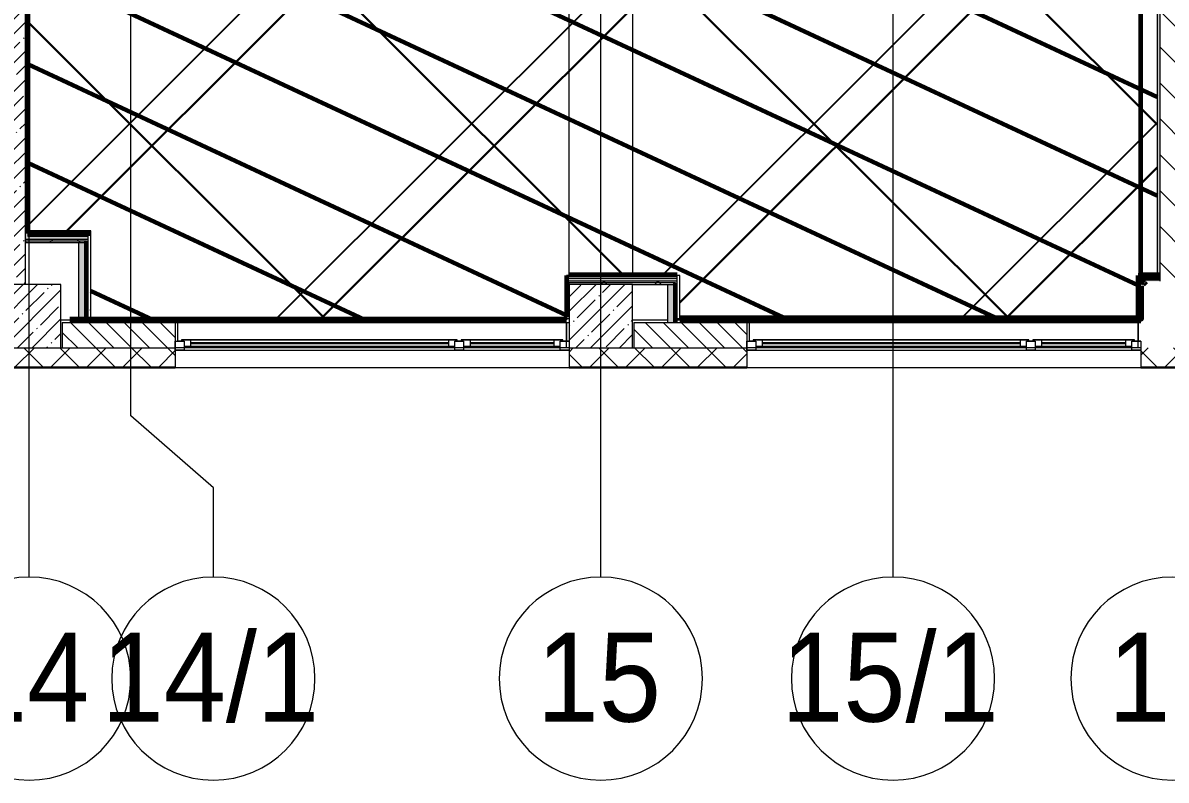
# Model space of a CAD drawing. Header units: millimetres. Extents: x -164500 to 426394, y -51911 to 102118.
# Drawn here: x 196382 to 205382, y -3507 to 2460 of the extents above; entities that cross this region are included whole.
import ezdxf

# ---------------------------------------------------------------- set-up
doc = ezdxf.new("R2010")
doc.units = ezdxf.units.MM
for name, color, linetype, lineweight in [('0) шлифовка', 5, 'Continuous', 60), ('1.4) Плинтус ПЛ-4', 6, 'Continuous', 60), ('5.3) Л-7 Линолеум 4 вып', 230, 'Continuous', 30), ('7.7) Плинтус', 222, 'Continuous', 90), ('A-FLOR', 7, 'Continuous', 9), ('A-GLAZ', 7, 'Continuous', 9), ('A-GLAZ-1', 7, 'Continuous', 5), ('A-WALL', 7, 'Continuous', 5), ('I-WALL', 7, 'Continuous', 5), ('S-COLS', 7, 'Continuous', 9), ('S-COLS-1', 7, 'Continuous', 5), ('Оси', 7, 'Continuous', 9), ('Оси-1', 7, 'Continuous', 20)]:
    doc.layers.add(name, color=color, linetype=linetype, lineweight=lineweight)
for name, color, linetype in [('2) защита вин плитк', 6, 'Continuous'), ('3.1) Наливной пол', 3, 'Continuous'), ('3.2.3) Нал-ой пол 4 вып', 3, 'Continuous')]:
    doc.layers.add(name, color=color, linetype=linetype)
doc.layers.add('A-WALL-1', color=9, linetype='Continuous', lineweight=5, true_color=0x808080)
doc.layers.add('A-WALL-FNSH-1', color=9, linetype='Continuous', lineweight=5, true_color=0x808080)
doc.styles.add('Arial', font='arial.ttf', dxfattribs={"width": 0.9, "height": 700})
pattern_1 = [(135, (148772.12, -0.94), (-70.71068, -70.71068), [])]
pattern_2 = [(0, (148772.123, -0.94), (243.84, 60.96), [20.117, -162.763, 20.117, -162.763, -975.36]), (0, (148772.123, -0.94), (243.84, 60.96), [-365.76, 20.117, -345.643, 20.117, -162.763, -426.72]), (0, (148772.123, -0.94), (243.84, 60.96), [-914.4, 20.117, -101.803, 20.117, -284.683]), (120, (148863.563, 29.54), (-174.71291, 180.691634), [20.117, -162.763, 20.117, -162.763, -975.36]), (120, (148863.563, 29.54), (-174.71291, 180.691634), [-365.76, 20.117, -345.643, 20.117, -162.763, -426.72]), (120, (148863.563, 29.54), (-174.71291, 180.691634), [-914.4, 20.117, -101.803, 20.117, -284.683]), (240, (148894.043, 151.46), (-69.12709, -241.651634), [20.117, -162.763, 20.117, -162.763, -975.36]), (240, (148894.043, 151.46), (-69.12709, -241.651634), [-365.76, 20.117, -345.643, 20.117, -162.763, -426.72]), (240, (148894.043, 151.46), (-69.12709, -241.651634), [-914.4, 20.117, -101.803, 20.117, -284.683])]
pattern_3 = [(45, (148772.12, -0.94), (-212.132, 212.132), []), (135, (148772.12, -0.94), (-212.132, -212.132), [])]
pattern_4 = [(45, (148903.1, 14959), (-1347.04, 1347.04), [])]

# ---------------------------------------------------------------- blocks, each defined once
blk = doc.blocks.new('BSC_Колонна _Прямоугольная - 500х500-V287-Объем проектирования 2 этажа')
at = {"layer": 'S-COLS-1'}
h = blk.add_hatch(dxfattribs=at)
h.set_pattern_fill('FP_13', color=256, style=0, pattern_type=2)
h.set_pattern_definition([(45, (-47660, -150), (-114.04925, 114.04925), []), (45, (-47545.95, -150), (-114.04925, 114.04925), [201.613, -40.323, 6.706, -33.617])])
h.paths.add_polyline_path([(250, -250), (250, 250), (-250, 250), (-250, -250), (152.6, -250)])
for p, q in [((250, 250), (-250, 250)), ((-250, 250), (-250, -250)), ((250, -250), (250, 250)), ((-250, -250), (250, -250))]:
    blk.add_line(p, q, dxfattribs=at)
blk = doc.blocks.new('BSC_Колонна _Прямоугольная - 500х500-V288-Объем проектирования 2 этажа')
at = {"layer": 'S-COLS-1'}
h = blk.add_hatch(dxfattribs=at)
h.set_pattern_fill('FP_14', color=256, style=0, pattern_type=2)
h.set_pattern_definition([(45, (-52160, -150), (-114.04925, 114.04925), []), (45, (-52045.95, -150), (-114.04925, 114.04925), [201.613, -40.323, 6.706, -33.617])])
h.paths.add_polyline_path([(-11, -250), (250, -250), (250, 250), (-250, 250), (-250, -250)])
for p, q in [((250, 250), (-250, 250)), ((-250, 250), (-250, -250)), ((250, -250), (250, 250)), ((-250, -250), (250, -250))]:
    blk.add_line(p, q, dxfattribs=at)
blk = doc.blocks.new('120_Окно_СКБ_2Ст - 120_Окно_СКБ_2Ст 3100х2500 _мал_ створка слева-2_-V320-Объем проектирования 2 этажа')
at = {"layer": 'A-GLAZ'}
for p, q in [((-1550, -127), (-1550, -57)), ((-1550, -57), (-1480, -57)), ((-1480, -57), (-1480, -127)), ((-720, -87), (-1480, -87)), ((-1480, -87), (-1480, -127)), ((-1430, -137), (-1430, -87)), ((-770, -137), (-770, -87)), ((-720, -127), (-720, -57)), ((-720, -57), (-650, -57)), ((-720, -127), (-720, -87)), ((-650, -57), (-650, -127)), ((1480, -87), (-650, -87)), ((-650, -87), (-650, -127)), ((-600, -137), (-600, -87)), ((1430, -137), (1430, -87)), ((1480, -127), (1480, -57)), ((1480, -57), (1550, -57)), ((1480, -127), (1480, -87)), ((1550, -57), (1550, -127)), ((-1480, -127), (-1550, -127)), ((-1480, -127), (-1500, -127)), ((-1500, -127), (-1500, -137)), ((-1500, -137), (-700, -137)), ((-700, -137), (-1500, -137)), ((-650, -127), (-720, -127)), ((-700, -127), (-720, -127)), ((-700, -137), (-700, -127)), ((-650, -127), (-670, -127)), ((-670, -127), (-670, -137)), ((-670, -137), (1500, -137)), ((1500, -137), (-670, -137)), ((1550, -127), (1480, -127)), ((1500, -127), (1480, -127)), ((1500, -137), (1500, -127))]:
    blk.add_line(p, q, dxfattribs=at)
at = {"layer": 'A-GLAZ-1'}
for p, q in [((1550, -57), (-1550, -57)), ((-1550, -127), (-1500, -127)), ((-1430, -107), (-770, -107)), ((-770, -117), (-1430, -117)), ((-700, -127), (-670, -127)), ((-600, -107), (1430, -107)), ((1430, -117), (-600, -117)), ((1500, -127), (1530, -127))]:
    blk.add_line(p, q, dxfattribs=at)
blk = doc.blocks.new('120_Окно_СКБ_2Ст - 120_Окно_СКБ_2Ст 3100х2500 _мал_ створка слева-2_-V321-Объем проектирования 2 этажа')
at = {"layer": 'A-GLAZ'}
for p, q in [((-1550, -127), (-1550, -57)), ((-1550, -57), (-1480, -57)), ((-1480, -57), (-1480, -127)), ((-720, -87), (-1480, -87)), ((-1480, -87), (-1480, -127)), ((-1430, -137), (-1430, -87)), ((-770, -137), (-770, -87)), ((-720, -127), (-720, -57)), ((-720, -57), (-650, -57)), ((-720, -127), (-720, -87)), ((-650, -57), (-650, -127)), ((1480, -87), (-650, -87)), ((-650, -87), (-650, -127)), ((-600, -137), (-600, -87)), ((1430, -137), (1430, -87)), ((1480, -127), (1480, -57)), ((1480, -57), (1550, -57)), ((1480, -127), (1480, -87)), ((1550, -57), (1550, -127)), ((-1480, -127), (-1550, -127)), ((-1480, -127), (-1500, -127)), ((-1500, -127), (-1500, -137)), ((-1500, -137), (-700, -137)), ((-700, -137), (-1500, -137)), ((-650, -127), (-720, -127)), ((-700, -127), (-720, -127)), ((-700, -137), (-700, -127)), ((-650, -127), (-670, -127)), ((-670, -127), (-670, -137)), ((-670, -137), (1500, -137)), ((1500, -137), (-670, -137)), ((1550, -127), (1480, -127)), ((1500, -127), (1480, -127)), ((1500, -137), (1500, -127))]:
    blk.add_line(p, q, dxfattribs=at)
at = {"layer": 'A-GLAZ-1'}
for p, q in [((1550, -57), (-1550, -57)), ((-1550, -127), (-1500, -127)), ((-1430, -107), (-770, -107)), ((-770, -117), (-1430, -117)), ((-700, -127), (-670, -127)), ((-600, -107), (1430, -107)), ((1430, -117), (-600, -117)), ((1500, -127), (1530, -127))]:
    blk.add_line(p, q, dxfattribs=at)
blk = doc.blocks.new('Ось сетки - D8-29747960-Объем проектирования 2 этажа')
at = {"layer": 'Оси-1'}
for start, end in [(360, 180), (180, 360)]:
    blk.add_arc((0, 0), 4, start, end, dxfattribs=at)

msp = doc.modelspace()

# ---------------------------------------------------------------- hatches: boundary and pattern name
at = {"layer": '0) шлифовка', "true_color": 0x2776bb}
h = msp.add_hatch(dxfattribs=at)
h.set_pattern_fill('ANSI31', color=152, scale=222, angle=110)
h.set_pattern_definition([(155, (148903.1, 14959), (-297.8825, -638.811), [])])
h.paths.add_polyline_path([(205311.123, 7049), (203981.123, 7049), (203973.623, 7049), (203973.623, 7050), (203973.623, 7652), (202490.123, 7652), (202490.123, 7050), (202490.123, 7049), (200661.123, 7049), (200661.123, 7679), (199702.123, 7679), (196703.123, 7679), (196703.123, 7379), (196423.123, 7379), (196423.123, 805), (196917.214, 805), (196917.214, 121), (200661.123, 121), (200661.123, 420.5), (200661.123, 471), (201553.123, 471), (201553.123, 121), (205161.123, 121), (205161.123, 471), (205182.123, 475), (205311.123, 475)])
at = {"layer": '1.4) Плинтус ПЛ-4'}
msp.add_hatch(color=256, dxfattribs=at).paths.add_polyline_path([(205183.916, 424.059), (205332.123, 424.059), (205332.123, 469.059), (205312.123, 470.059), (205312.123, 474.059), (205182.123, 474.059), (205183.909, 424.059)])
h = msp.add_hatch(dxfattribs=at)
h.set_pattern_fill('FP_191', color=256, style=0, pattern_type=2)
h.set_pattern_definition(pattern_2)
h.paths.add_polyline_path([(205182.123, 129.059), (205182.123, 449.059), (205162.123, 449.059), (205162.123, 129.059)])
h = msp.add_hatch(dxfattribs=at)
h.set_pattern_fill('FP_192', color=256, style=0, pattern_type=2)
h.set_pattern_definition(pattern_3)
h.paths.add_polyline_path([(205182.123, 411.559), (205332.123, 411.559), (205332.123, 424.059), (205182.123, 424.059)])
h = msp.add_hatch(dxfattribs=at)
h.set_pattern_fill('FP_192', color=256, style=0, pattern_type=2)
h.set_pattern_definition(pattern_3)
h.paths.add_polyline_path([(205312.123, 399.059), (205332.123, 399.059), (205332.123, 411.559), (205182.123, 411.559), (205182.123, 399.061), (205257.486, 399.059)])
at = {"layer": '2) защита вин плитк'}
h = msp.add_hatch(dxfattribs=at)
h.set_pattern_fill('ANSI31', color=256, scale=600)
h.set_pattern_definition(pattern_4)
h.paths.add_polyline_path([(205311.123, 7049), (203981.123, 7049), (203973.623, 7049), (203973.623, 7050), (203973.623, 7652), (202490.123, 7652), (202490.123, 7050), (202490.123, 7049), (200661.123, 7049), (200661.123, 7679), (199702.123, 7679), (196703.123, 7679), (196703.123, 7379), (196423.123, 7379), (196423.123, 805), (196917.214, 805), (196917.214, 121), (200661.123, 121), (200661.123, 420.5), (200661.123, 471), (201553.123, 471), (201553.123, 121), (205161.123, 121), (205161.123, 471), (205182.123, 475), (205311.123, 475)])
at = {"layer": '3.1) Наливной пол'}
h = msp.add_hatch(dxfattribs=at)
h.set_pattern_fill('ANSI31', color=256, scale=600)
h.set_pattern_definition([(45, (148903.1, 28781), (-1347.04, 1347.04), [])])
h.paths.add_polyline_path([(205311.123, 7047.008), (203981.123, 7047.008), (203973.623, 7047.008), (203973.623, 7048.008), (203973.623, 7650.008), (202490.123, 7650.008), (202490.123, 7048.008), (202490.123, 7047.008), (200661.123, 7047.008), (200661.123, 7677.008), (199702.123, 7677.008), (196703.123, 7677.008), (196703.123, 7377.008), (196423.123, 7377.008), (196423.123, 803.008), (196917.214, 803.008), (196917.214, 119.008), (200661.123, 119.008), (200661.123, 418.508), (200661.123, 469.008), (201553.123, 469.008), (201553.123, 119.008), (205161.123, 119.008), (205161.123, 469.008), (205182.123, 473.008), (205311.123, 473.008)])
at = {"layer": '3.2.3) Нал-ой пол 4 вып'}
h = msp.add_hatch(dxfattribs=at)
h.set_pattern_fill('ANSI31', color=256, scale=600)
h.set_pattern_definition(pattern_4)
h.paths.add_polyline_path([(205311.123, 7049), (203981.123, 7049), (203973.623, 7049), (203973.623, 7050), (203973.623, 7652), (202490.123, 7652), (202490.123, 7050), (202490.123, 7049), (200661.123, 7049), (200661.123, 7679), (199702.123, 7679), (196703.123, 7679), (196703.123, 7379), (196423.123, 7379), (196423.123, 805), (196917.214, 805), (196917.214, 121), (200661.123, 121), (200661.123, 420.5), (200661.123, 471), (201553.123, 471), (201553.123, 121), (205161.123, 121), (205161.123, 471), (205182.123, 475), (205311.123, 475)])
at = {"layer": '5.3) Л-7 Линолеум 4 вып'}
h = msp.add_hatch(dxfattribs=at)
h.set_pattern_fill('ANSI37', color=256, scale=600)
h.set_pattern_definition([(45, (148903.1, 14959), (-1347.04, 1347.04), []), (135, (148903.1, 14959), (-1347.04, -1347.04), [])])
h.paths.add_polyline_path([(205311.123, 7049), (203981.123, 7049), (203973.623, 7049), (203973.623, 7050), (203973.623, 7652), (202490.123, 7652), (202490.123, 7050), (202490.123, 7049), (200661.123, 7049), (200661.123, 7679), (199702.123, 7679), (196703.123, 7679), (196703.123, 7379), (196423.123, 7379), (196423.123, 805), (196917.214, 805), (196917.214, 121), (200661.123, 121), (200661.123, 420.5), (200661.123, 471), (201553.123, 471), (201553.123, 121), (205161.123, 121), (205161.123, 471), (205182.123, 475), (205311.123, 475)])
at = {"layer": 'A-WALL'}
h = msp.add_hatch(dxfattribs=at)
h.set_pattern_fill('FP_2', color=256, style=0, pattern_type=2)
h.set_pattern_definition(pattern_1)
h.paths.add_polyline_path([(197582.123, -100.941), (197582.123, 99.059), (196692.123, 97.862), (196692.123, -100.941), (197307.408, -100.941)])
h = msp.add_hatch(dxfattribs=at)
h.set_pattern_fill('FP_2', color=256, style=0, pattern_type=2)
h.set_pattern_definition(pattern_1)
h.paths.add_polyline_path([(201643.814, -100.941), (202082.123, -100.941), (202082.123, 99.059), (201192.123, 99.059), (201192.123, -100.941)])
h = msp.add_hatch(dxfattribs=at)
h.set_pattern_fill('FP_24', color=256, style=0, pattern_type=2)
h.set_pattern_definition([(45, (148772.12, -0.94), (-141.42136, 141.42136), []), (135, (148772.12, -0.94), (-141.42136, -141.42136), [])])
h.paths.add_polyline_path([(224252.123, -250.941), (224472.123, -250.941), (224472.123, -100.941), (220332.123, -100.941), (220332.123, -250.941), (224048.58, -250.941)])
h.paths.add_polyline_path([(216098.502, -250.941), (219432.123, -250.941), (219432.123, -100.941), (215832.123, -100.941), (215832.123, -250.941)])
h.paths.add_polyline_path([(214182.123, -250.941), (214932.123, -250.941), (214932.123, -100.941), (213932.123, -100.941), (213932.123, -250.941)])
h.paths.add_polyline_path([(210182.123, -250.941), (210832.123, -250.941), (210832.123, -100.941), (209682.123, -100.941), (209682.123, -250.941)])
h.paths.add_polyline_path([(207582.123, -250.941), (207582.123, -100.941), (206832.123, -100.941), (206832.123, -250.941), (207425.689, -250.941)])
h.paths.add_polyline_path([(205182.123, -250.941), (205932.123, -250.941), (205932.123, -100.941), (205182.123, -100.941), (205182.123, -118.941)])
h.paths.add_polyline_path([(200682.123, -250.941), (202082.123, -250.941), (202082.123, -100.941), (200682.123, -100.941)])
h.paths.add_polyline_path([(196584.673, -250.941), (197582.123, -250.941), (197582.123, -100.941), (196182.123, -100.941), (196182.123, -250.941)])
h.paths.add_polyline_path([(191682.123, -250.941), (192808.457, -250.941), (192808.457, -100.941), (191432.123, -100.941), (191432.123, -250.941), (191525.533, -250.941)])
h.paths.add_polyline_path([(194082.123, -250.941), (194082.123, -100.941), (193708.457, -100.941), (193708.457, -250.941)])
h.paths.add_polyline_path([(187262.123, -250.941), (188332.123, -250.941), (188332.123, -100.941), (186762.123, -100.941), (186762.123, -250.941), (187189.127, -250.941)])
h.paths.add_polyline_path([(181782.123, -250.941), (182642.123, -250.941), (182642.123, -100.941), (181782.123, -100.941), (181782.123, -118.941)])
h.paths.add_polyline_path([(183575.455, -250.941), (184662.123, -250.941), (184662.123, -100.941), (183542.123, -100.941), (183542.123, -250.941)])
h.paths.add_polyline_path([(178516.314, -250.941), (179682.123, -250.941), (179682.123, -100.941), (177981.867, -100.941), (177981.867, -250.941)])
h.paths.add_polyline_path([(171288.97, -250.941), (171482.123, -250.941), (171482.123, -100.941), (170382.123, -100.941), (170382.123, -250.941), (171282.123, -250.941)])
h.paths.add_polyline_path([(174902.642, -250.941), (175181.867, -250.941), (175181.867, -100.941), (173582.123, -100.941), (173582.123, -250.941), (174332.123, -250.941)])
h.paths.add_polyline_path([(165432.123, -250.941), (166032.123, -250.941), (166032.123, -100.941), (164882.123, -100.941), (164882.123, -250.941)])
h.paths.add_polyline_path([(167582.123, -250.941), (167582.123, -100.941), (166932.123, -100.941), (166932.123, -250.941), (166952.564, -250.941)])
h.paths.add_polyline_path([(160932.123, -250.941), (161782.123, -250.941), (161782.123, -100.941), (160432.123, -100.941), (160432.123, -250.941), (160447.955, -250.941)])
h.paths.add_polyline_path([(155388.814, -250.941), (157332.123, -250.941), (157332.123, -100.941), (153402.123, -100.941), (153402.123, -250.941), (154666.08, -250.941)])
h.paths.add_polyline_path([(148662.123, -250.941), (152502.123, -250.941), (152502.123, -100.941), (148512.123, -100.941), (148512.123, -250.941)])
at = {"layer": 'I-WALL'}
h = msp.add_hatch(dxfattribs=at)
h.set_pattern_fill('FP_1', color=256, style=0, pattern_type=2)
h.set_pattern_definition([(45, (148772.12, -0.94), (-114.04925, 114.04925), []), (45, (148886.17, -0.94), (-114.04925, 114.04925), [201.612, -40.322, 6.706, -33.617])])
h.paths.add_polyline_path([(196283.107, 399.059), (196402.123, 399.059), (196402.123, 7399.059), (196182.123, 7399.059), (196182.123, 399.059), (196281.079, 399.059)])
h = msp.add_hatch(dxfattribs=at)
h.set_pattern_fill('FP_23', color=256, style=0, pattern_type=2)
h.set_pattern_definition([(135, (148772.12, -0.94), (-141.42136, -141.42136), [])])
h.paths.add_polyline_path([(205532.123, 424.059), (205532.065, 7399.059), (205332.123, 7399.059), (205332.123, 424.059)])
h = msp.add_hatch(dxfattribs=at)
h.set_pattern_fill('FP_191', color=256, style=0, pattern_type=2)
h.set_pattern_definition(pattern_2)
h.paths.add_polyline_path([(196419.446, 804.059), (196422.123, 804.059), (196422.123, 7378.059), (196402.123, 7377.52), (196402.123, 804.059)])
h = msp.add_hatch(dxfattribs=at)
h.set_pattern_fill('FP_191', color=256, style=0, pattern_type=2)
h.set_pattern_definition(pattern_2)
h.paths.add_polyline_path([(205332.123, 469.059), (205332.123, 7069.059), (205312.123, 7069.059), (205312.123, 470.059)])
for points in [[(196821.214, 754.059), (196896.214, 754.059), (196896.214, 804.059), (196402.123, 804.059), (196402.123, 754.059), (196682.123, 754.059)], [(196871.214, 99.059), (196871.214, 729.059), (196821.214, 729.059), (196821.214, 99.059)], [(201532.123, 424.059), (201532.123, 474.059), (200682.123, 474.059), (200682.123, 469.059), (200662.123, 467.094), (200662.123, 424.059), (201182.123, 424.059)], [(201501.108, 99.059), (201507.123, 99.059), (201507.123, 399.059), (201457.123, 399.059), (201457.123, 99.059)]]:
    msp.add_hatch(color=256, dxfattribs=at).paths.add_polyline_path(points)
h = msp.add_hatch(dxfattribs=at)
h.set_pattern_fill('FP_192', color=256, style=0, pattern_type=2)
h.set_pattern_definition(pattern_3)
h.paths.add_polyline_path([(196682.123, 741.559), (196896.214, 741.559), (196896.214, 754.059), (196402.123, 754.059), (196402.123, 741.559), (196422.123, 741.559)])
h = msp.add_hatch(dxfattribs=at)
h.set_pattern_fill('FP_192', color=256, style=0, pattern_type=2)
h.set_pattern_definition(pattern_3)
h.paths.add_polyline_path([(196883.714, 729.059), (196883.714, 741.559), (196402.123, 741.559), (196402.123, 729.059), (196871.214, 729.059)])
h = msp.add_hatch(dxfattribs=at)
h.set_pattern_fill('FP_192', color=256, style=0, pattern_type=2)
h.set_pattern_definition(pattern_3)
h.paths.add_polyline_path([(196871.214, 99.059), (196883.714, 99.059), (196883.714, 729.059), (196871.214, 729.059), (196871.214, 112.574)])
h = msp.add_hatch(dxfattribs=at)
h.set_pattern_fill('FP_192', color=256, style=0, pattern_type=2)
h.set_pattern_definition(pattern_3)
h.paths.add_polyline_path([(196883.714, 99.059), (196896.214, 99.059), (196896.214, 741.559), (196883.714, 741.559), (196883.714, 108.82)])
h = msp.add_hatch(dxfattribs=at)
h.set_pattern_fill('FP_191', color=256, style=0, pattern_type=2)
h.set_pattern_definition(pattern_2)
h.paths.add_polyline_path([(196916.214, 99.059), (196916.214, 779.059), (196896.214, 779.059), (196896.214, 99.059)])
h = msp.add_hatch(dxfattribs=at)
h.set_pattern_fill('FP_192', color=256, style=0, pattern_type=2)
h.set_pattern_definition(pattern_3)
h.paths.add_polyline_path([(201457.123, 411.559), (201532.123, 411.559), (201532.123, 424.059), (200662.123, 424.059), (200662.123, 411.559), (201182.123, 411.559)])
h = msp.add_hatch(dxfattribs=at)
h.set_pattern_fill('FP_192', color=256, style=0, pattern_type=2)
h.set_pattern_definition(pattern_3)
h.paths.add_polyline_path([(201507.123, 399.059), (201519.623, 399.059), (201519.623, 411.559), (200662.123, 411.559), (200662.123, 409.059), (200682.123, 409.059), (200682.123, 399.059), (201457.123, 399.059)])
h = msp.add_hatch(dxfattribs=at)
h.set_pattern_fill('FP_191', color=256, style=0, pattern_type=2)
h.set_pattern_definition(pattern_2)
h.paths.add_polyline_path([(200682.123, 119.059), (200682.123, 409.059), (200662.123, 409.059), (200662.123, 120.059)])
h = msp.add_hatch(dxfattribs=at)
h.set_pattern_fill('FP_192', color=256, style=0, pattern_type=2)
h.set_pattern_definition(pattern_3)
h.paths.add_polyline_path([(201519.623, 99.059), (201519.623, 399.059), (201507.123, 399.059), (201507.123, 99.059)])
h = msp.add_hatch(dxfattribs=at)
h.set_pattern_fill('FP_192', color=256, style=0, pattern_type=2)
h.set_pattern_definition(pattern_3)
h.paths.add_polyline_path([(201532.123, 99.059), (201532.123, 411.559), (201519.623, 411.559), (201519.623, 99.059)])
h = msp.add_hatch(dxfattribs=at)
h.set_pattern_fill('FP_192', color=256, style=0, pattern_type=2)
h.set_pattern_definition(pattern_3)
h.paths.add_polyline_path([(205919.623, 411.559), (205919.623, 424.059), (205332.123, 424.059), (205332.123, 411.559), (205907.123, 411.559)])
h = msp.add_hatch(dxfattribs=at)
h.set_pattern_fill('FP_192', color=256, style=0, pattern_type=2)
h.set_pattern_definition(pattern_3)
h.paths.add_polyline_path([(205857.123, 399.059), (205907.123, 399.059), (205906.603, 411.559), (205332.123, 411.559), (205332.123, 399.059), (205682.123, 399.059)])
h = msp.add_hatch(dxfattribs=at)
h.set_pattern_fill('FP_191', color=256, style=0, pattern_type=2)
h.set_pattern_definition(pattern_2)
h.paths.add_polyline_path([(197307.408, 99.059), (200682.123, 99.059), (200682.123, 119.059), (196917.214, 119.059), (196916.214, 99.059)])
h = msp.add_hatch(dxfattribs=at)
h.set_pattern_fill('FP_191', color=256, style=0, pattern_type=2)
h.set_pattern_definition(pattern_2)
h.paths.add_polyline_path([(205182.123, 99.059), (205182.123, 119.059), (201532.123, 119.059), (201532.123, 99.059), (204534.752, 99.059)])
h = msp.add_hatch(dxfattribs=at)
h.set_pattern_fill('FP_191', color=256, style=0, pattern_type=2)
h.set_pattern_definition(pattern_2)
h.paths.add_polyline_path([(205182.123, 119.059), (205182.123, 129.059), (205162.123, 129.059), (205162.123, 120.059)])

# ---------------------------------------------------------------- linework, layer by layer
at = {"layer": '1.4) Плинтус ПЛ-4'}
for p, q in [((196422.123, 7246.514), (196422.123, 799.059)), ((205182.123, 475), (205182.123, 7050)), ((205182.123, 474.059), (205182.123, 7049.059)), ((196422.123, 799.059), (196916.214, 799.059)), ((196883.714, 99.059), (196883.714, 741.559)), ((200661.123, 470.059), (200661.123, 139.559)), ((201532.123, 474.059), (200682.123, 474.059)), ((205161.123, 470.059), (205161.123, 120.059)), ((205311.123, 470.059), (205161.123, 470.059)), ((205162.123, 469.059), (205161.123, 469.059)), ((205161.123, 469.059), (205161.123, 139.559)), ((205312.123, 469.059), (205162.123, 469.059)), ((205162.123, 120.059), (205162.123, 469.059)), ((205162.123, 139.559), (205162.123, 469.059)), ((205332.123, 474.059), (205182.123, 474.059)), ((205182.123, 474.059), (205182.123, 449.059)), ((201519.623, 99.059), (201519.623, 411.559)), ((205162.123, 399.059), (205182.123, 399.059)), ((205182.123, 449.059), (205332.123, 449.059)), ((205182.123, 399.059), (205182.123, 449.059))]:
    msp.add_line(p, q, dxfattribs=at)
at = {"layer": '7.7) Плинтус'}
for points in [[(201553.123, 129.059), (205182.123, 129.059), (205182.123, 387.241)], [(196751.669, 119.059), (200661.123, 119.059)]]:
    msp.add_lwpolyline(points, dxfattribs=at)
at = {"layer": 'A-FLOR'}
for p, q in [((200682.123, 470), (200682.123, 7050)), ((200682.123, 469.059), (200682.123, 7049.059)), ((201182.123, 7050), (201182.123, 475)), ((201182.123, 7049.059), (201182.123, 474.059)), ((196916.214, 820), (196422.123, 820)), ((196916.214, 819.059), (196422.123, 819.059)), ((196916.214, 120), (196916.214, 820)), ((196916.214, 119.059), (196916.214, 819.059)), ((201552.123, 470), (201532.123, 470)), ((201552.123, 469.059), (201532.123, 469.059)), ((201552.123, 470), (201552.123, 120)), ((201552.123, 469.059), (201552.123, 119.059))]:
    msp.add_line(p, q, dxfattribs=at)
at = {"layer": 'A-WALL'}
for p, q in [((196402.123, 741.559), (196402.123, 7399.059)), ((205332.123, 7399.059), (205332.123, 424.059)), ((196402.123, 754.059), (196896.214, 754.059)), ((196402.123, 741.559), (196883.714, 741.559)), ((196871.214, 99.059), (196871.214, 729.059)), ((201532.123, 424.059), (200662.123, 424.059)), ((201519.623, 411.559), (200662.123, 411.559)), ((200662.123, 399.059), (200682.123, 399.059)), ((201507.123, 99.059), (201507.123, 399.059)), ((196917.214, 119.059), (200662.123, 119.059)), ((201532.123, 119.059), (205162.123, 119.059)), ((200662.123, -100.941), (200662.123, -48.941)), ((205162.123, -100.941), (205162.123, -48.941)), ((196682.123, -100.941), (197582.123, -100.941)), ((201182.123, -100.941), (202082.123, -100.941)), ((196182.123, -250.941), (197582.123, -250.941)), ((196182.123, -253.941), (197582.123, -253.941)), ((200682.123, -258.941), (197582.123, -258.941)), ((200682.123, -250.941), (202082.123, -250.941)), ((200682.123, -253.941), (202082.123, -253.941)), ((205182.123, -258.941), (202082.123, -258.941)), ((205182.123, -250.941), (205932.123, -250.941)), ((205182.123, -253.941), (205932.123, -253.941))]:
    msp.add_line(p, q, dxfattribs=at)
at = {"layer": 'A-WALL-1'}
for p, q in [((196896.214, 804.059), (196402.123, 804.059)), ((196402.123, 399.059), (196402.123, 741.559)), ((196402.123, 729.059), (196871.214, 729.059)), ((196422.123, 799.059), (196422.123, 779.059)), ((196422.123, 779.059), (196896.214, 779.059)), ((196821.214, 729.059), (196821.214, 99.059)), ((196896.214, 99.059), (196896.214, 804.059)), ((201532.123, 469.059), (200662.123, 469.059)), ((200682.123, 474.059), (200682.123, 469.059)), ((201532.123, 99.059), (201532.123, 474.059)), ((200682.123, 409.059), (200662.123, 409.059)), ((200682.123, 449.059), (201532.123, 449.059)), ((200682.123, 399.059), (200682.123, 409.059)), ((201182.123, 399.059), (201507.123, 399.059)), ((201457.123, 399.059), (201457.123, 99.059)), ((196692.123, 99.059), (196692.123, -100.941)), ((196692.123, 99.059), (200682.123, 99.059)), ((197582.123, 99.059), (197582.123, -250.941)), ((197602.123, -48.941), (197602.123, 99.059)), ((200662.123, 139.559), (200662.123, 129.059)), ((200662.123, 129.059), (200682.123, 129.059)), ((200662.123, 120.059), (200662.123, 119.059)), ((201192.123, 99.059), (201192.123, -100.941)), ((201192.123, 99.059), (205182.123, 99.059)), ((201532.123, 129.059), (201552.123, 129.059)), ((202082.123, 99.059), (202082.123, -250.941)), ((202102.123, -48.941), (202102.123, 99.059)), ((205162.123, 139.559), (205162.123, 129.059)), ((205162.123, 129.059), (205182.123, 129.059)), ((205162.123, 120.059), (205162.123, 119.059)), ((197582.123, -48.941), (197602.123, -48.941)), ((202082.123, -48.941), (202102.123, -48.941)), ((200682.123, -100.941), (200682.123, -250.941)), ((205182.123, -100.941), (205182.123, -250.941))]:
    msp.add_line(p, q, dxfattribs=at)
at = {"layer": 'A-WALL-FNSH-1'}
for p, q in [((196423.123, 800.059), (196423.123, 7378.059)), ((205311.123, 7048.059), (205311.123, 470.059)), ((196917.214, 800.059), (196423.123, 800.059)), ((196917.214, 120.059), (196917.214, 800.059)), ((201553.123, 470.059), (200661.123, 470.059)), ((200662.123, 139.559), (200662.123, 469.059)), ((201553.123, 129.059), (201553.123, 470.059)), ((200662.123, 419.559), (200661.123, 419.559)), ((200661.123, 419.559), (200661.123, 120.059)), ((200662.123, 120.059), (200662.123, 419.559)), ((196916.214, 119.059), (196917.214, 119.059)), ((200661.123, 120.059), (196917.214, 120.059)), ((197603.123, -48.941), (197603.123, 99.059)), ((200661.123, 139.559), (200662.123, 139.559)), ((200661.123, 99.059), (200661.123, -48.941)), ((200662.123, -48.941), (200662.123, 99.059)), ((201552.123, 129.059), (201553.123, 129.059)), ((205161.123, 120.059), (201572.123, 120.059)), ((201572.123, 120.059), (201572.123, 119.059)), ((202103.123, -48.941), (202103.123, 99.059)), ((205161.123, 139.559), (205162.123, 139.559)), ((205161.123, 99.059), (205161.123, -48.941)), ((205162.123, -48.941), (205162.123, 99.059)), ((197602.123, -48.941), (197603.123, -48.941)), ((200661.123, -48.941), (200662.123, -48.941)), ((202102.123, -48.941), (202103.123, -48.941)), ((205161.123, -48.941), (205162.123, -48.941)), ((196182.123, -258.941), (197582.123, -258.941)), ((197582.123, -258.941), (197582.123, -250.941)), ((200682.123, -250.941), (200682.123, -258.941)), ((200682.123, -258.941), (202082.123, -258.941)), ((202082.123, -258.941), (202082.123, -250.941)), ((205182.123, -250.941), (205182.123, -258.941)), ((205182.123, -258.941), (205932.123, -258.941))]:
    msp.add_line(p, q, dxfattribs=at)
at = {"layer": 'I-WALL'}
for p, q in [((196682.123, 119.059), (196821.214, 119.059)), ((201182.123, 119.059), (201457.123, 119.059)), ((200682.123, -48.941), (200662.123, -48.941)), ((205182.123, -48.941), (205162.123, -48.941)), ((200682.123, -100.941), (197582.123, -100.941)), ((205182.123, -100.941), (202082.123, -100.941))]:
    msp.add_line(p, q, dxfattribs=at)
at = {"layer": 'Оси'}
for points in [[(196432.123, -1907.2), (196432.123, 3092.8), (196432.123, 22397.13), (196432.123, 27397.13)], [(197881.834, -1907.2), (197881.834, -1203.334), (197232.123, -637.2), (197232.123, 4362.8), (197232.123, 22397.13), (197232.123, 27397.13)], [(200932.123, -1907.2), (200932.123, 3092.8), (200932.123, 22397.13), (200932.123, 27397.13)], [(203232.123, -1907.2), (203232.123, 3092.8), (203232.123, 22397.13), (203232.123, 27397.13)]]:
    msp.add_lwpolyline(points, dxfattribs=at)

# ---------------------------------------------------------------- block references
at = {"layer": 'A-GLAZ', "color": 3, "rotation": 180}
for name, p in [('120_Окно_СКБ_2Ст - 120_Окно_СКБ_2Ст 3100х2500 _мал_ створка слева-2_-V320-Объем проектирования 2 этажа', (199132.123, -175.941)), ('120_Окно_СКБ_2Ст - 120_Окно_СКБ_2Ст 3100х2500 _мал_ створка слева-2_-V321-Объем проектирования 2 этажа', (203632.123, -175.941))]:
    msp.add_blockref(name, p, dxfattribs=at)
at = {"layer": 'S-COLS'}
for name, p in [('BSC_Колонна _Прямоугольная - 500х500-V287-Объем проектирования 2 этажа', (196432.123, 149.059)), ('BSC_Колонна _Прямоугольная - 500х500-V288-Объем проектирования 2 этажа', (200932.123, 149.059))]:
    msp.add_blockref(name, p, dxfattribs=at)
at = {"layer": 'Оси-1', "xscale": 199.9999999999999, "yscale": 199.9999999999999, "zscale": 199.9999999999999}
for p in [(196432.123, -2707.2), (197881.834, -2707.2), (200932.123, -2707.2), (203232.123, -2707.2), (205432.123, -2707.2)]:
    msp.add_blockref('Ось сетки - D8-29747960-Объем проектирования 2 этажа', p, dxfattribs=at)

# ---------------------------------------------------------------- texts
at = {"layer": 'Оси', "char_height": 700, "attachment_point": 1, "style": 'Arial'}
for s, insert, width in [('14/1', (197001.302, -2345.907), 2121.26512), ('15/1', (202351.591, -2345.907), 2121.26512), ('16', (204926.891, -2345.907), 1212.1515), ('14', (195926.891, -2345.907), 1212.1515), ('15', (200426.891, -2345.907), 1212.1515)]:
    msp.add_mtext(s, dxfattribs=dict(at, insert=insert, width=width))

doc.saveas('drawing.dxf')
